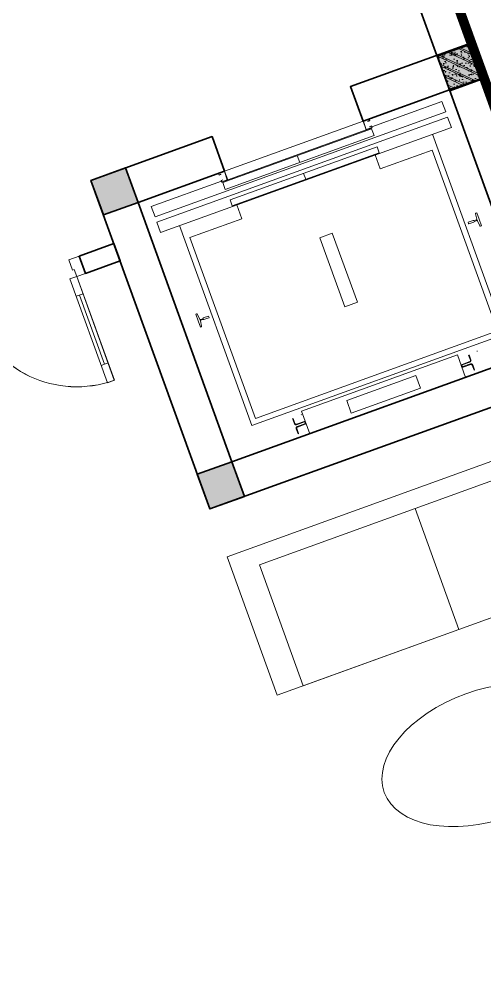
# Model space of a CAD drawing. Header units: metres. Extents: x 568332 to 569219, y 2065964 to 2066430.
# Drawn here: x 568585.38 to 568587.91, y 2066343.41 to 2066348.61 of the extents above; entities that cross this region are included whole.
import ezdxf

# ---------------------------------------------------------------- set-up
doc = ezdxf.new("R2010")
doc.units = ezdxf.units.M
doc.linetypes.add('HIDDEN', pattern=[0.375, 0.25, -0.125])
doc.layers.get('0').update_dxf_attribs({"linetype": 'CONTINUOUS'})
doc.layers.get('DEFPOINTS').update_dxf_attribs({"linetype": 'CONTINUOUS'})
for name, color, linetype, lineweight in [('-CONCRETE', 1, 'CONTINUOUS', 35), ('-DOOR', 137, 'CONTINUOUS', 9), ('-FURNITURE', 46, 'CONTINUOUS', 9), ('-HATCH', 8, 'CONTINUOUS', 5), ('-LINE1', 7, 'CONTINUOUS', 18), ('-LINE2', 252, 'CONTINUOUS', 9), ('-STEEL1', 1, 'CONTINUOUS', 35), ('-WALL', 4, 'CONTINUOUS', 35)]:
    doc.layers.add(name, color=color, linetype=linetype, lineweight=lineweight)
doc.layers.add('LoLK', color=6, linetype='CONTINUOUS')
doc.layers.add('TIMDUONG', color=1, linetype='CONTINUOUS')

# ---------------------------------------------------------------- blocks, each defined once
blk = doc.blocks.new('M3-T3.3')
at = {"layer": '-WALL'}
blk.add_line((568607.849359589, 2066346.082103998), (568604.6521140424, 2066354.921699976), dxfattribs=at)
at = {"layer": 'DEFPOINTS', "color": 2}
blk.add_lwpolyline([(568596.1647185824, 2066357.806880592), (568602.7474012445, 2066360.187796758), (568607.849359589, 2066346.082103998), (568604.3699246073, 2066344.823619936), (568604.5399829764, 2066344.353462611), (568602.3771113829, 2066343.571140617), (568602.2070474183, 2066344.041339765), (568601.266696599, 2066343.701133454), (568596.1647185824, 2066357.806880592)], dxfattribs=at)
at = {"layer": 'TIMDUONG', "color": 1, "linetype": 'HIDDEN', "ltscale": 10, "const_width": 0.05}
blk.add_lwpolyline([(568593.6037453394, 2066359.007782663), (568602.0671453066, 2066362.068899052), (568609.3867960966, 2066341.853242537), (568600.9163472741, 2066338.789611338)], close=True, dxfattribs=at)
blk = doc.blocks.new('X-5M-DH-2-CORE$0$A$C75E80C28')
at = {"layer": '-LINE2', "linetype": 'Continuous', "ltscale": 2}
for p, q in [((-510.0000099998433, -21.5000000000291), (-510.0000099998579, -50.60000000000582)), ((-506.8000099998899, -21.5000000000291), (-510.0000099998433, -21.5000000000291)), ((-506.8000099998899, -21.5000000000291), (-506.8000099999044, -50.60000000000582)), ((506.8000100001227, -21.5), (510.0000100000761, -21.5)), ((506.8000100001227, -21.5), (506.8000100001082, -50.59999999997672)), ((510.0000100000761, -21.5), (510.0000100000616, -50.59999999997672)), ((-510.0000099998579, -108.5000000000291), (-510.0000099998433, -79.39999999999418)), ((-506.8000099999044, -108.5000000000291), (-506.8000099998899, -79.39999999999418)), ((-456.2000100000296, -56.79999999998836), (-500.6000099999364, -56.80000000001746)), ((-456.2000100000441, -60), (-500.600009999951, -60.0000000000291)), ((-456.2000100000296, -70), (-500.6000099999364, -70.0000000000291)), ((-456.2000100000296, -73.19999999995343), (-500.6000099999364, -73.19999999998254)), ((-453.2000100000441, -63), (-453.2000100000296, -67)), ((-450.0000099998579, -63), (-450.0000099998433, -67)), ((450.0000100000616, -63), (450.0000100000761, -67)), ((453.200010000015, -63), (453.2000100000296, -67)), ((456.2000100000296, -56.79999999998836), (500.6000100000529, -56.79999999998836)), ((456.200010000015, -60), (500.6000100000383, -60)), ((456.2000100000296, -70), (500.6000100000529, -70)), ((456.2000100000296, -73.19999999995343), (500.6000100000529, -73.19999999995343)), ((506.8000100001227, -108.5), (506.8000100001227, -79.39999999996508)), ((510.0000100000761, -108.5), (510.0000100000761, -79.39999999996508)), ((-731.0000002632733, -148.9999999649008), (730.9999997367267, -148.9999999649299)), ((-731.0000002698944, -1304.999999934109), (-731.0000002632733, -148.9999999649008)), ((-556.8000102631631, -112.4999999912397), (-560.0000102631166, -112.4999999912397)), ((456.800009736864, -112.4999999912397), (460.0000097368174, -112.4999999912397)), ((730.9999997301056, -1304.999999934109), (730.9999997367267, -148.9999999649299)), ((-700.0000002632733, -178.9999999649008), (699.9999997367267, -178.9999999649299)), ((-700.0000002699089, -1224.999999934109), (-700.0000002632733, -178.9999999649008)), ((699.9999997300911, -1224.999999934109), (699.9999997367267, -178.9999999649299)), ((-700.0000002699089, -1224.999999934109), (-400.0000002699089, -1224.999999934138)), ((-400.0000002698944, -1304.999999934138), (-400.0000002699089, -1224.999999934138)), ((699.9999997300911, -1224.999999934109), (399.9999997300911, -1224.999999934109)), ((399.9999997301056, -1304.999999934109), (399.9999997300911, -1224.999999934109)), ((839.9999997301056, -1304.999999934109), (-840.0000002698944, -1304.999999934109)), ((-840.0000002698944, -1364.999999934109), (-840.0000002698944, -1304.999999934109)), ((424.9999997301056, -1308.999999934109), (-425.0000002698944, -1308.999999934109)), ((-425.0000002699089, -1342.999999934109), (-425.0000002698944, -1308.999999934109)), ((424.9999997300911, -1342.999999934109), (-425.0000002699089, -1342.999999934109)), ((-2.6989437174052e-07, -1308.999999934109), (-2.699089236557484e-07, -1342.999999934109)), ((424.9999997300911, -1342.999999934109), (424.9999997301056, -1308.999999934109)), ((839.9999997301056, -1364.999999934109), (839.9999997301056, -1304.999999934109)), ((839.9999997301056, -1364.999999934109), (-840.0000002698944, -1364.999999934109)), ((839.9999997301056, -1394.999999934109), (-840.0000002698944, -1394.999999934109)), ((-840.0000002698944, -1394.999999934109), (-840.0000002698944, -1454.999999934109)), ((839.9999997301056, -1394.999999934109), (839.9999997301056, -1454.999999934109)), ((-840.0000002698944, -1454.999999934109), (-435.0000002698944, -1454.999999934109)), ((-435.0000002698944, -1449.999999934109), (-435.0000002699089, -1459.999999934109)), ((-435.0000002698944, -1449.999999934109), (-400.0000002698944, -1449.999999934138)), ((-433.4000002698012, -1451.599999934086), (-433.4000002698012, -1458.399999934074)), ((-433.4000002698012, -1451.599999934086), (-401.6000002697547, -1451.599999934086)), ((429.9999997300911, -1405.999999934138), (-430.0000002699089, -1405.999999934109)), ((-430.0000002699089, -1405.999999934109), (-430.0000002698944, -1445.999999934109)), ((429.9999997301056, -1445.999999934138), (-430.0000002698944, -1445.999999934109)), ((-401.6000002697547, -1451.599999934086), (-401.6000002697256, -1498.399999934074)), ((399.9999997301056, -1449.999999934109), (-400.0000002698944, -1449.999999934138)), ((-400.0000002698944, -1449.999999934138), (-400.0000002698653, -1499.999999934138)), ((-2.699089236557484e-07, -1405.999999934109), (-2.6989437174052e-07, -1445.999999934109)), ((399.9999997301056, -1449.999999934109), (399.9999997301347, -1499.999999934109)), ((434.9999997301056, -1449.999999934109), (399.9999997301056, -1449.999999934109)), ((401.5999997301988, -1451.599999934086), (401.5999997302279, -1498.399999934074)), ((433.3999997302453, -1451.599999934086), (401.5999997301988, -1451.599999934086)), ((429.9999997300911, -1405.999999934138), (429.9999997301056, -1445.999999934138)), ((433.3999997302453, -1451.599999934086), (433.3999997302453, -1458.399999934074)), ((434.9999997301056, -1449.999999934109), (434.9999997301056, -1459.999999934109)), ((839.9999997301056, -1454.999999934109), (434.9999997301056, -1454.999999934109)), ((-435.0000002699089, -1459.999999934109), (-425.0000002699089, -1459.999999934109)), ((-435.0000002698653, -1489.999999934109), (-435.0000002698653, -1499.999999934109)), ((-435.0000002698653, -1489.999999934109), (-425.0000002698653, -1489.999999934109)), ((-435.0000002698653, -1499.999999934109), (-400.0000002698653, -1499.999999934138)), ((-433.4000002698012, -1458.399999934074), (-425.0000002698944, -1458.399999934074)), ((-433.4000002697721, -1491.599999934086), (-433.4000002697721, -1498.399999934074)), ((-433.4000002697721, -1491.599999934086), (-425.0000002698653, -1491.599999934086)), ((-433.4000002697721, -1498.399999934074), (-401.6000002697256, -1498.399999934074)), ((-425.0000002698944, -1458.399999934074), (-425.0000002699089, -1459.999999934109)), ((-425.0000002698653, -1489.999999934109), (-425.0000002698653, -1491.599999934086)), ((434.9999997301347, -1499.999999934109), (399.9999997301347, -1499.999999934109)), ((433.3999997302744, -1498.399999934074), (401.5999997302279, -1498.399999934074)), ((433.3999997302453, -1458.399999934074), (424.9999997301056, -1458.399999934074)), ((424.9999997301056, -1458.399999934074), (424.9999997301056, -1459.999999934109)), ((434.9999997301056, -1459.999999934109), (424.9999997301056, -1459.999999934109)), ((424.9999997301347, -1489.999999934109), (424.9999997301347, -1491.599999934086)), ((434.9999997301347, -1489.999999934109), (424.9999997301347, -1489.999999934109)), ((433.3999997302744, -1491.599999934086), (424.9999997301347, -1491.599999934086)), ((433.3999997302744, -1491.599999934086), (433.3999997302744, -1498.399999934074)), ((434.9999997301347, -1489.999999934109), (434.9999997301347, -1499.999999934109))]:
    blk.add_line(p, q, dxfattribs=at)
for points in [[(-450.0000000000146, 0), (-450, -130), (450, -130), (449.9999999999854, 0)], [(-200, -29), (200.0000000001164, -29), (200.0000000001164, -101), (-200, -101)], [(-36.0000002632587, -583.9999999649008), (35.9999997367413, -583.9999999649008), (35.99999973675585, -983.9999999649008), (-36.00000026324415, -983.9999999649008)]]:
    blk.add_lwpolyline(points, close=True, dxfattribs=at)
for points in [[(-780.0000002632587, -788.9999999649008), (-751.0000002632587, -788.9999999649299, 0.414213562373095), (-750.0000002632733, -787.9999999649008), (-750.0000002632587, -783.9999999649008), (-750.0000002632587, -779.9999999649008, 0.414213562373095), (-751.0000002632733, -778.9999999649299), (-780.0000002632733, -778.9999999649881, -0.2569775838576673), (-784.1207396915852, -781.9399999648449), (-797.9000002631656, -781.939999964874, -0.414213562373095), (-800.9000002631656, -778.939999964874), (-804.0000002632587, -749.4999999649008, 0.414213562373095), (-807.0000002632587, -746.4999999649008), (-812.0000002632587, -746.4999999649008), (-812.0000002632587, -783.9999999649008), (-812.0000002632587, -821.4999999649008), (-807.0000002632587, -821.4999999649008, 0.414213562373095), (-804.0000002632587, -818.4999999649008), (-800.9000002631656, -789.0599999648693, -0.414213562373095), (-797.9000002631656, -786.0599999648693), (-784.1207396915852, -786.0599999648402, -0.2569775838576673), (-780.0000002632587, -788.9999999647553)], [(779.9999997367413, -788.9999999649299), (750.9999997367413, -788.9999999649008, -0.414213562373095), (749.9999997367267, -787.9999999649299), (749.9999997367413, -783.9999999649299), (749.9999997367413, -779.9999999649299, -0.414213562373095), (750.9999997367267, -778.9999999649008), (779.9999997368432, -778.9999999650172, 0.2569775838576673), (784.1207391653006, -781.939999964874), (797.899999736881, -781.9399999648449, 0.414213562373095), (800.899999736881, -778.9399999648449), (803.9999997367413, -749.4999999649008, -0.414213562373095), (806.9999997367413, -746.4999999649008), (811.9999997367413, -746.4999999649008), (811.9999997367413, -783.9999999649008), (811.9999997367413, -821.4999999649008), (806.9999997367413, -821.4999999649008, -0.414213562373095), (803.9999997367413, -818.4999999649008), (800.899999736881, -789.0599999648402, 0.414213562373095), (797.899999736881, -786.0599999648402), (784.1207391653006, -786.0599999648693, 0.2569775838576672), (779.9999997368577, -788.9999999647844)]]:
    blk.add_lwpolyline(points, format="xyb", dxfattribs=at)
for centre, radius, start, end in [((-500.600009999951, -50.60000000000582), 9.400000000001475, 180, 270), ((-500.600009999951, -50.60000000000582), 6.200000000004374, 180, 270), ((500.6000100000383, -50.59999999997672), 6.200000000004374, 270, 0), ((500.6000100000383, -50.59999999997672), 9.400000000001475, 270, 0), ((-500.6000099999364, -79.39999999999418), 9.399999999997844, 90, 180), ((-500.6000099999364, -79.39999999999418), 6.19999999999734, 90, 180), ((-456.2000100000441, -63), 6.19999999999713, 0, 90), ((-456.2000100000441, -63), 3.000000000000045, 0, 90), ((-456.2000100000296, -67), 6.20000000000076, 270, 0), ((-456.2000100000296, -67), 2.999999999999834, 270, 0), ((456.200010000015, -63), 6.19999999999713, 90, 180), ((456.2000100000296, -67), 6.20000000000076, 180, 270), ((456.200010000015, -63), 3.000000000000045, 90, 180), ((456.2000100000296, -67), 2.999999999999834, 180, 270), ((500.6000100000529, -79.39999999996508), 9.399999999997844, 0, 90), ((500.6000100000529, -79.39999999996508), 6.19999999999734, 0, 90)]:
    blk.add_arc(centre, radius, start, end, dxfattribs=at)
blk = doc.blocks.new('A$C5C575821')
at = {"layer": '-CONCRETE'}
h = blk.add_hatch(color=256, dxfattribs=at)
h.dxf.hatch_style = 1
h.paths.add_polyline_path([(-0.00237559899687767, 200.0000000000146), (-0.00237559899687767, 1.455191522836685e-11), (199.9976244010031, 1.455191522836685e-11), (199.9976244010031, 200.0000000000146)])
blk.add_lwpolyline([(-0.00237559899687767, 1.455191522836685e-11), (199.9976244010031, 1.455191522836685e-11), (199.9976244010031, 200.0000000000146), (-0.00237559899687767, 200.0000000000146)], close=True, dxfattribs=at)
blk = doc.blocks.new('A$C3F71457E')
at = {"layer": '-CONCRETE'}
blk.add_lwpolyline([(-8.760252967476845e-09, -100.0000002632005), (0, 400), (-1500, 400.0000000000582), (-1500.00000001755, -1399.999999999942), (-1.754960976541042e-08, -1400), (-7.895869202911854e-08, -900.0000002632005), (199.9999999912397, -900.0000002982852), (199.9999999824504, -1600), (-1700.00000001755, -1600), (-1700, 600), (200, 600), (199.9999999912397, -100.0000002982852), (6.140908226370811e-08, -100.0000002632005)], dxfattribs=at)
at = {"layer": '-LINE1'}
blk.add_line((-7.895869202911854e-08, -900.0000002632005), (-8.760252967476845e-09, -100.0000002632005), dxfattribs=at)
at = {"layer": '-WALL'}
for p in [(-1699.997624401003, 399.9999999999854), (0.00237559899687767, 399.9999999999854), (-1699.997624401081, -1599.999999999959), (0.002375601565972829, -1600.000000021305)]:
    blk.add_blockref('A$C5C575821', p, dxfattribs=at)
at = {"color": 2, "rotation": 90}
blk.add_blockref('X-5M-DH-2-CORE$0$A$C75E80C28', (-1500.00000000876, -499.9999999999418), dxfattribs=at)
blk = doc.blocks.new('*U291')
for p, q in [((-1209.999999987398, -99.99999999999946), (-1249.999999987398, -99.99999999999955)), ((-1229.999999987398, -99.99999999999946), (-1229.999999987398, -499.9999999936985)), ((-90.00000000000003, -99.99999999999999), (-50.00000000000003, -100)), ((-70.00000000000003, -100), (-70.00000000000037, -499.999999993699)), ((-1209.999999987398, -499.9999999936986), (-1249.999999987398, -499.9999999936983)), ((-90.00000000000037, -499.999999993699), (-50.00000000000038, -499.999999993699))]:
    blk.add_line(p, q)
for points in [[(-1299.999999987398, 100.0000000124132), (-1239.999999987398, 100.0000000124131), (-1239.999999987398, 40.00000000000052), (-1249.999999987398, 40.00000000000058), (-1249.999999987398, 5.736017721381656e-13), (-1299.999999987398, 5.451800627077616e-13)], [(2.661004540099838e-14, 100.0000000124126), (-60.00000000000009, 100.0000000124126), (-59.99999999999999, 40), (-49.99999999999999, 40), (-50, 0), (0, 0)], [(-1249.999999987398, 5.736017721381656e-13), (-1209.999999987398, 5.167583532773576e-13), (-1209.999999987398, -599.9999999936986), (-1249.999999987398, -599.9999999936985)], [(-50, 0), (-90, 2.842170943040401e-14), (-90.00000000000006, -599.999999993699), (-50.00000000000007, -599.999999993699)]]:
    blk.add_lwpolyline(points, close=True)
for centre, radius, start, end in [((-1249.999999988366, 1.047908426694035e-09), 599.9999999948874, 270.0000392677513, 0), ((-49.99999999984107, 2.53997065803019e-10), 599.9999999940992, 180, 269.9999607322486)]:
    blk.add_arc(centre, radius, start, end)
blk = doc.blocks.new('A$Ca4813e04')
at = {"layer": '-FURNITURE'}
blk.add_line((499.9998380669276, 800.000044790082), (499.99983775086, 2800.000045057328), dxfattribs=at)
for points in [[(-0.0001582506229169667, 3600.000101939047), (-0.0001585004501976073, 2800.000102246064), (499.9998414995498, 2800.000102158345), (499.9998417493771, 3600.000101851329)], [(2000.000557642023, 2800.000045057328), (-0.0001620418042875826, 2800.000045057328), (-0.0001620418042875826, 800.0000447058119), (2000.000557642023, 800.0000447058119)], [(384.3573303839075, 2625.499924773248), (78.29983779555187, 2625.499924773248), (78.29983779555187, 1825.999924719566), (384.3573303839075, 1825.999924719566)], [(384.3573305174359, 1764.49992477319), (78.29983792616986, 1764.49992477319), (78.29983792616986, 981.4999247195665), (384.3573305174359, 981.4999247195665)], [(-0.0001582506229169667, 0.0001014998415485024), (-0.0001585004501976073, 800.0001011928543), (499.9998414995498, 800.0001012805733), (499.9998417493771, 0.000101587560493499)]]:
    blk.add_lwpolyline(points, close=True, dxfattribs=at)
blk = doc.blocks.new('18x35')
at = {"layer": '-HATCH'}
h = blk.add_hatch(dxfattribs=at)
h.set_pattern_fill('CHAU-01', color=256, scale=10, angle=-1.272221872585407e-14, pattern_type=2)
h.set_pattern_definition([(49.99999999999999, (0, 0), (71.72601826007535, -6.275213498259527), [7.5, -82.5]), (355, (0, 0), (-13.87513336129999, 75.21921337000119), [6, -66]), (100.4514, (5.977167999997619, -0.5229339999999638), (57.85093817140217, 68.94395420609534), [6.374019000000001, -70.1142112]), (46.18419999999998, (0, 20), (106.7241048625644, -16.55190143290183), [11.25, -123.75]), (96.63559999999998, (8.89367449999554, 18.62066930000003), (93.46627055487036, 97.41178709004416), [9.561028799999994, -105.1713]), (351.1842, (0, 20), (93.46619451336275, 97.41186009253245), [9, -99]), (20.99999999999998, (10, 15), (59.69070521184616, -40.2618890665339), [7.5, -82.5]), (326.0000000000001, (10, 15), (24.33153319215819, 72.5150045046853), [6, -66]), (71.45139999999999, (14.97422329999972, 11.64483940000002), (84.022262858149, 32.25304967099522), [6.374019000000001, -70.1142112]), (37.49999999999998, (0, 0), (1.215985531729074, 33.28938538313115), [0, -65.19999999999999, 0, -67, 0, -66.25]), (7.499999999999987, (0, 0), (26.30695374421487, 39.44117118823602), [0, -38.2, 0, -63.7, 0, -25.25]), (327.5, (-22.30000000000291, 0), (53.3822436172409, -2.255487173437988), [0, -25, 0, -78, 0, -103.5]), (317.5, (-32.30000000000291, 0), (58.31861693423862, 10.01049823323176), [0, -32.5, 0, -51.8, 0, -73.5]), (44.99999999999999, (0, 0), (-30.05203820042826, 30.05203820042828), []), (44.99999999999999, (0, 12.25), (-30.05203820042826, 30.05203820042828), [])])
h.paths.add_polyline_path([(96508.03118051568, 47993.04977023201), (96508.03118051568, 47793.04977023201), (96708.03118051568, 47793.04977023201), (96708.03118051568, 47993.04977023201)])
at = {"layer": '-STEEL1'}
blk.add_lwpolyline([(96508.03118051568, 47793.04977023201), (96708.03118051568, 47793.04977023201), (96708.03118051568, 47993.04977023201), (96508.03118051568, 47993.04977023201)], close=True, dxfattribs=at)
blk = doc.blocks.new('M2-T3.4')
at = {"layer": '-FURNITURE'}
blk.add_line((568587.5321629931, 2066345.952632708), (568587.7702316601, 2066345.294359733), dxfattribs=at)
for points in [[(568586.5107437208, 2066345.689568704), (568586.7828221973, 2066344.937256733), (568588.7576411228, 2066345.651462734), (568588.4855626463, 2066346.403774705)], [(568586.685812025, 2066345.646544422), (568586.923880692, 2066344.988271447), (568588.6165826282, 2066345.600448019), (568588.3785139612, 2066346.258720994)]]:
    blk.add_lwpolyline(points, close=True, dxfattribs=at)
blk.add_ellipse((568587.9284323276, 2066344.61218089), major_axis=(-0.5639152691430735, -0.2039435939562259), ratio=0.5899940615450746, dxfattribs=at)
at = {"layer": '-WALL'}
for p, q in [((568585.8206148541, 2066354.066307925), (568587.8390394327, 2066348.485392924)), ((568587.6505376684, 2066348.417220046), (568585.7001775231, 2066353.81007326)), ((568587.8390394327, 2066348.485392924), (568587.7445766648, 2066348.451229855)), ((568585.8942925171, 2066347.39368243), (568585.7062145242, 2066347.325662811)), ((568585.894562383, 2066347.393780029), (568585.7064843901, 2066347.32576041)), ((568585.8942925171, 2066347.39368243), (568585.9283023266, 2066347.299643434)), ((568585.894562383, 2066347.393780029), (568585.9285721924, 2066347.299741033)), ((568585.7402243337, 2066347.231623815), (568585.7062145242, 2066347.325662811)), ((568585.7404941996, 2066347.231721414), (568585.7064843901, 2066347.32576041)), ((568585.9283023266, 2066347.299643434), (568585.7402243337, 2066347.231623815)), ((568585.9285721924, 2066347.299741033), (568585.7404941996, 2066347.231721414))]:
    blk.add_line(p, q, dxfattribs=at)
at = {"layer": 'TIMDUONG', "color": 1, "linetype": 'HIDDEN', "ltscale": 10, "const_width": 0.05}
blk.add_lwpolyline([(568585.140864188, 2066355.946537791), (568574.7965445638, 2066352.205541732), (568580.4083197439, 2066336.688971124), (568586.8107224401, 2066333.687823556), (568592.4516101531, 2066335.732052325)], close=True, dxfattribs=at)
at = {"layer": '-DOOR', "xscale": -0.001, "yscale": 0.001, "zscale": 0.001, "rotation": 19.88285069180808}
for p in [(568584.5177173797, 2066346.789496291), (568584.5179872456, 2066346.789593889)]:
    blk.add_blockref('*U291', p, dxfattribs=at)
at = {"layer": '-STEEL1', "xscale": -0.001, "yscale": 0.001, "zscale": 0.001, "rotation": 19.88285069180808}
blk.add_blockref('18x35', (568694.9182180675, 2066336.170706285), dxfattribs=at)
at = {"layer": '-WALL', "yscale": 0.001, "zscale": 0.001}
for name, p, xscale, rotation in [('A$C3F71457E', (568586.4026023374, 2066347.753218458), 0.001, 109.8828506918081), ('A$Ca4813e04', (568590.4616313296, 2066340.93798243), -0.001, 19.88285069180808)]:
    blk.add_blockref(name, p, dxfattribs=dict(at, xscale=xscale, rotation=rotation))

msp = doc.modelspace()

# ---------------------------------------------------------------- block references
at = {"layer": 'LoLK', "xscale": -1, "rotation": 39.76534617251417}
msp.add_blockref('M3-T3.3', (2327390.76896625, 841707.7234019606), dxfattribs=at)

# ---------------------------------------------------------------- next in the draw order: block references
at = {"layer": 'LoLK'}
msp.add_blockref('M2-T3.4', (0, 0), dxfattribs=at)

doc.saveas('drawing.dxf')
